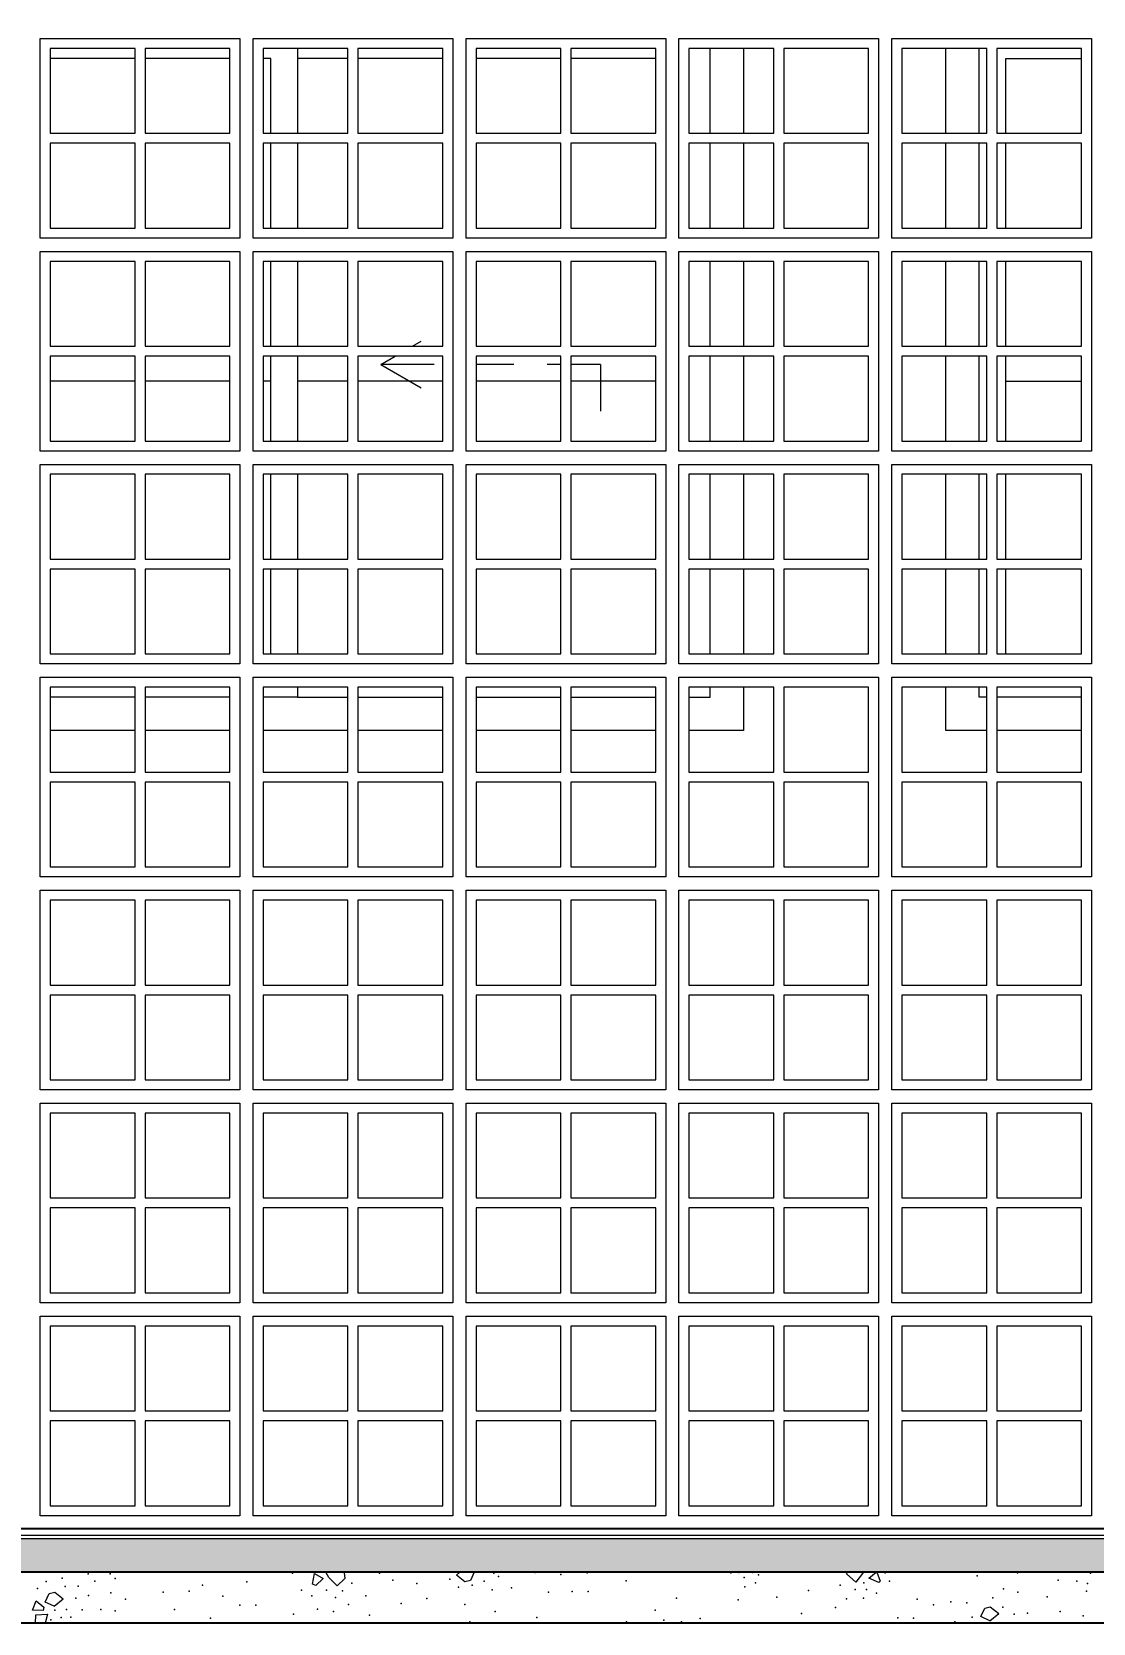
# Model space of a CAD drawing. Header units: metres. Extents: x -77 to 95, y 0 to 9.
# Drawn here: x -6.485 to -4.89, y -0.142 to 2.25 of the extents above; entities that cross this region are included whole.
import ezdxf

# ---------------------------------------------------------------- set-up
doc = ezdxf.new("R2010")
doc.units = ezdxf.units.M
doc.header["$MEASUREMENT"] = 0
doc.layers.add('COTAS EXECUTIVO.EXEC', color=7, linetype='Continuous')
doc.layers.add('LAJES.EST', color=7, linetype='Continuous')
for name, color, linetype, lineweight, true_color in [('COTAS EXECUTIVO.EXEC_Caneta_No__25', 7, 'Continuous', 13, 0x982312), ('Janelas Archicad_Caneta_No__9', 7, 'Continuous', 5, 0x020202), ('Janelas Archicad_Caneta_No__97', 7, 'Continuous', 5, 0x6b6b6b), ('LAJES.EST_Caneta_No__95', 7, 'Continuous', 0, 0xaeaeae)]:
    doc.layers.add(name, color=color, linetype=linetype, lineweight=lineweight, true_color=true_color)
for name, color, linetype, lineweight in [('Janelas Archicad_Caneta_No__241', 7, 'Continuous', 13), ('Janelas Archicad_Caneta_No__3', 7, 'Continuous', 25), ('Janelas Archicad_Caneta_No__43', 44, 'Continuous', 0), ('LAJES.EST_Caneta_No__241', 7, 'Continuous', 13), ('LAJES.EST_Caneta_No__3', 7, 'Continuous', 25)]:
    doc.layers.add(name, color=color, linetype=linetype, lineweight=lineweight)
doc.styles.add('ESTILO_GERADO_1', font='arial.ttf')
doc.dimstyles.new('ESTILO_GERADO__4', dxfattribs={"dimtxt": 0.1, "dimasz": 0.0475, "dimexe": 0.18, "dimexo": 0.576106, "dimgap": 0, "dimtad": 1, "dimzin": 0, "dimdsep": 46, "dimtxsty": 'ESTILO_GERADO_1', "dimblk": 'ARROWHEAD_11', "dimblk1": 'ARROWHEAD_11', "dimblk2": 'ARROWHEAD_11', "dimcen": 0.09, "dimclrd": 256, "dimclre": 256, "dimclrt": 256, "dimadec": 0, "dimazin": 0, "dimtfac": 1, "dimtdec": 4, "dimtmove": 0, "dimatfit": 3, "dimfxl": 0, "dimtolj": 1, "dimtzin": 0, "dimarcsym": 0})

# ---------------------------------------------------------------- blocks, each defined once
blk = doc.blocks.new('*X10', base_point=(-62.4632, 0))
at = {"layer": 'LAJES.EST_Caneta_No__241', "color": 7, "linetype": 'Continuous', "lineweight": 13}
for p, q in [((-6.0633, -0.0828), (-6.0605, -0.0671)), ((-6.0605, -0.0671), (-6.0473, -0.0746)), ((-6.0425, -0.065), (-6.043, -0.0659)), ((-6.0388, -0.073), (-6.043, -0.0659)), ((-6.0159, -0.066), (-6.0162, -0.065)), ((-6.0159, -0.066), (-6.0149, -0.0744)), ((-5.8419, -0.065), (-5.847, -0.0692)), ((-5.8344, -0.0792), (-5.847, -0.0692)), ((-5.8203, -0.065), (-5.8262, -0.0772)), ((-5.4022, -0.066), (-5.4039, -0.065)), ((-5.4, -0.065), (-5.4022, -0.066)), ((-5.2609, -0.0672), (-5.2595, -0.065)), ((-5.2609, -0.0672), (-5.2468, -0.08)), ((-5.2354, -0.065), (-5.2468, -0.08)), ((-5.2276, -0.0739), (-5.2163, -0.065)), ((-5.2155, -0.065), (-5.2104, -0.0786)), ((-6.4591, -0.0971), (-6.4509, -0.095)), ((-6.4509, -0.095), (-6.4383, -0.105)), ((-6.0583, -0.0848), (-6.0633, -0.0828)), ((-6.0473, -0.0746), (-6.0583, -0.0848)), ((-6.0266, -0.0856), (-6.0388, -0.073)), ((-6.0149, -0.0744), (-6.0266, -0.0856)), ((-5.8262, -0.0772), (-5.8344, -0.0792)), ((-5.2122, -0.0805), (-5.2276, -0.0739)), ((-5.2104, -0.0786), (-5.2122, -0.0805)), ((-6.4844, -0.1219), (-6.4787, -0.1079)), ((-6.4787, -0.1079), (-6.4671, -0.1174)), ((-6.4671, -0.1174), (-6.4685, -0.1227)), ((-6.4653, -0.1098), (-6.4591, -0.0971)), ((-6.4519, -0.1162), (-6.4653, -0.1098)), ((-6.4519, -0.1162), (-6.4383, -0.105)), ((-5.0591, -0.1316), (-5.0529, -0.1188)), ((-5.0529, -0.1188), (-5.0448, -0.1168)), ((-5.0448, -0.1168), (-5.0321, -0.1268)), ((-6.4685, -0.1227), (-6.4844, -0.1219)), ((-6.4799, -0.1415), (-6.4794, -0.1291)), ((-6.4794, -0.1291), (-6.462, -0.128)), ((-6.462, -0.128), (-6.4654, -0.1415)), ((-5.0457, -0.138), (-5.0591, -0.1316)), ((-5.0457, -0.138), (-5.0321, -0.1268))]:
    blk.add_line(p, q, dxfattribs=at)
for p in [(-6.4008, -0.0675), (-6.3677, -0.0672), (-6.0935, -0.0665), (-5.9629, -0.0663), (-5.7909, -0.0663), (-5.7841, -0.0714), (-5.7291, -0.0652), (-5.6905, -0.0685), (-5.6507, -0.0657), (-5.4347, -0.066), (-5.4229, -0.0653), (-5.3932, -0.0689), (-5.2029, -0.066), (-5.0648, -0.0702), (-5.0038, -0.0661), (-4.8943, -0.0663), (-6.4766, -0.0893), (-6.4636, -0.0788), (-6.4395, -0.0737), (-6.4351, -0.0862), (-6.4158, -0.0857), (-6.3908, -0.0786), (-6.3601, -0.0742), (-6.2879, -0.095), (-6.2491, -0.0935), (-6.2289, -0.0843), (-6.1622, -0.0792), (-6.08, -0.0921), (-6.0423, -0.0917), (-6.0183, -0.0931), (-6.0043, -0.0816), (-5.9428, -0.0767), (-5.9066, -0.082), (-5.8571, -0.0755), (-5.8441, -0.0874), (-5.8235, -0.0846), (-5.8054, -0.0783), (-5.7936, -0.0916), (-5.7643, -0.0883), (-5.7088, -0.0947), (-5.6733, -0.0941), (-5.6494, -0.0939), (-5.592, -0.0777), (-5.4148, -0.0729), (-5.4138, -0.0869), (-5.3976, -0.0807), (-5.3179, -0.0922), (-5.2704, -0.0844), (-5.2479, -0.091), (-5.2347, -0.0809), (-5.231, -0.0907), (-5.1962, -0.0784), (-5.0252, -0.0899), (-5.0035, -0.0947), (-4.943, -0.0768), (-4.9147, -0.0786), (-4.9001, -0.0933), (-4.8989, -0.0819), (-6.419, -0.104), (-6.4003, -0.1001), (-6.3665, -0.0957), (-6.3443, -0.1057), (-6.1981, -0.1011), (-6.1727, -0.1145), (-6.1485, -0.1143), (-6.0647, -0.1005), (-6.0289, -0.1031), (-6.0096, -0.1136), (-5.9832, -0.1007), (-5.9304, -0.1122), (-5.8915, -0.1045), (-5.8344, -0.1137), (-5.5167, -0.1042), (-5.4236, -0.1064), (-5.3659, -0.1026), (-5.2777, -0.1178), (-5.2611, -0.1049), (-5.2353, -0.1039), (-5.2159, -0.0964), (-5.1548, -0.1057), (-5.1303, -0.1138), (-5.1041, -0.1097), (-5.0799, -0.1112), (-5.0409, -0.1037), (-5.0258, -0.1176), (-4.9593, -0.1018), (-6.4567, -0.1364), (-6.4508, -0.1222), (-6.4411, -0.1331), (-6.4332, -0.1209), (-6.4267, -0.1325), (-6.4099, -0.1216), (-6.3814, -0.1209), (-6.3601, -0.1231), (-6.2708, -0.121), (-6.2169, -0.134), (-6.0923, -0.1278), (-6.0561, -0.1203), (-6.0318, -0.124), (-5.9778, -0.1296), (-5.8272, -0.1397), (-5.7892, -0.1238), (-5.7263, -0.1329), (-5.5914, -0.1396), (-5.5485, -0.1219), (-5.5356, -0.1369), (-5.5087, -0.1397), (-5.481, -0.1344), (-5.3288, -0.127), (-5.1839, -0.1337), (-5.1603, -0.1338), (-5.0983, -0.1395), (-5.0722, -0.1323), (-5.009, -0.1278), (-4.9891, -0.1267), (-4.94, -0.1239), (-4.9054, -0.1306)]:
    blk.add_point(p, dxfattribs=at)
blk = doc.blocks.new('*D12', base_point=(-62.4632, 0))
at = {"layer": 'COTAS EXECUTIVO.EXEC_Caneta_No__25', "linetype": 'Continuous', "lineweight": 13, "true_color": 0x982312}
for points in [[(-1.472, 3.25), (-1.4711, 3.2452), (-1.4684, 3.2412), (-1.4643, 3.2385), (-1.4595, 3.2375), (-1.4547, 3.2385), (-1.4507, 3.2412), (-1.448, 3.2452), (-1.447, 3.25), (-1.448, 3.2548), (-1.4507, 3.2588), (-1.4547, 3.2615), (-1.4595, 3.2625), (-1.4643, 3.2615), (-1.4684, 3.2588), (-1.4711, 3.2548)], [(-1.472, -0.015), (-1.4711, -0.0198), (-1.4684, -0.0238), (-1.4643, -0.0265), (-1.4595, -0.0275), (-1.4547, -0.0265), (-1.4507, -0.0238), (-1.448, -0.0198), (-1.447, -0.015), (-1.448, -0.0102), (-1.4507, -0.0062), (-1.4547, -0.0035), (-1.4595, -0.0025), (-1.4643, -0.0035), (-1.4684, -0.0062), (-1.4711, -0.0102)]]:
    blk.add_hatch(color=24, dxfattribs=at).paths.add_polyline_path(points)
at = {"layer": 'COTAS EXECUTIVO.EXEC_Caneta_No__25', "color": 24, "linetype": 'Continuous', "lineweight": 13, "true_color": 0x982312}
for p, q in [((-1.472, 3.25), (-2.0356, 3.25)), ((-1.4595, -0.0025), (-1.4595, 3.2375)), ((-1.4126, 3.25), (-1.447, 3.25)), ((-1.472, -0.015), (-2.0356, -0.015)), ((-1.4126, -0.015), (-1.447, -0.015)), ((-1.4595, -0.04), (-1.4595, -0.0275))]:
    blk.add_line(p, q, dxfattribs=at)
for centre in [(-1.4595, 3.25), (-1.4595, -0.015)]:
    blk.add_circle(centre, 0.0125, dxfattribs=at)
at = {"layer": 'COTAS EXECUTIVO.EXEC_Caneta_No__25', "color": 24, "lineweight": 13, "true_color": 0x982312, "insert": (-1.4795, 1.484), "char_height": 0.1, "attachment_point": 7, "rotation": 90, "style": 'ESTILO_GERADO_1'}
blk.add_mtext('\\A1;{\\pql;\\fArial|b0|i0|c0|p0;\\W1.000000;3,26}', dxfattribs=at)
blk = doc.blocks.new('ARROWHEAD_11')
at = {"color": 0, "linetype": 'Continuous', "lineweight": 0}
blk.add_line((0, 0), (-1, 0), dxfattribs=at)
at = {"color": 0, "linetype": 'Continuous', "lineweight": 0, "const_width": 0.25, "flags": 128}
blk.add_lwpolyline([(-0.125, 0, 1), (0.125, 0, 1)], format="xyb", close=True, dxfattribs=at)

msp = doc.modelspace()

# ---------------------------------------------------------------- hatches: boundary and pattern name
at = {"layer": 'LAJES.EST_Caneta_No__95', "linetype": 'Continuous', "lineweight": 0, "true_color": 0xaeaeae}
msp.add_hatch(color=253, dxfattribs=at).paths.add_polyline_path([(-28.3633, -0.015), (-28.3633, -0.065), (4.6383, -0.065), (4.6383, -0.015)])

# ---------------------------------------------------------------- linework, layer by layer
at = {"layer": 'Janelas Archicad_Caneta_No__241', "color": 7, "linetype": 'Continuous', "lineweight": 13}
for p, q in [((-5.4159, 2.225), (-5.4159, 2.0975)), ((-5.1116, 2.0975), (-5.1116, 2.225)), ((-5.4159, 2.0825), (-5.4159, 1.955)), ((-5.1116, 1.955), (-5.1116, 2.0825)), ((-5.4159, 1.905), (-5.4159, 1.7775)), ((-5.1116, 1.7775), (-5.1116, 1.905)), ((-5.4159, 1.7625), (-5.4159, 1.635)), ((-5.1116, 1.635), (-5.1116, 1.7625)), ((-5.4159, 1.585), (-5.4159, 1.4575)), ((-5.1116, 1.4575), (-5.1116, 1.585)), ((-5.4159, 1.4425), (-5.4159, 1.315)), ((-5.1116, 1.315), (-5.1116, 1.4425)), ((-5.4159, 1.265), (-5.4159, 1.2)), ((-5.1116, 1.2), (-5.1116, 1.265)), ((-6.3302, 1.2), (-6.4577, 1.2)), ((-6.1877, 1.2), (-6.3152, 1.2)), ((-6.0102, 1.2), (-6.1377, 1.2)), ((-5.8677, 1.2), (-5.9952, 1.2)), ((-5.6902, 1.2), (-5.8177, 1.2)), ((-5.5477, 1.2), (-5.6752, 1.2)), ((-5.4159, 1.2), (-5.4977, 1.2)), ((-5.0502, 1.2), (-5.1116, 1.2)), ((-4.9077, 1.2), (-5.0352, 1.2))]:
    msp.add_line(p, q, dxfattribs=at)
at = {"layer": 'Janelas Archicad_Caneta_No__3', "color": 7, "linetype": 'Continuous', "lineweight": 25}
msp.add_line((-2.3127, 0), (-15.1327, 0), dxfattribs=at)
at = {"layer": 'Janelas Archicad_Caneta_No__43', "color": 44, "linetype": 'Continuous', "lineweight": 0}
for p, q in [((-6.4727, 1.94), (-6.4727, 2.24)), ((-6.4727, 2.24), (-6.1727, 2.24)), ((-6.3302, 2.225), (-6.4577, 2.225)), ((-6.4577, 2.225), (-6.4577, 2.0975)), ((-6.3302, 2.0975), (-6.3302, 2.225)), ((-6.1877, 2.225), (-6.3152, 2.225)), ((-6.3152, 2.225), (-6.3152, 2.0975)), ((-6.1877, 2.0975), (-6.1877, 2.225)), ((-6.1727, 2.24), (-6.1727, 1.94)), ((-6.1527, 1.94), (-6.1527, 2.24)), ((-6.1527, 2.24), (-5.8527, 2.24)), ((-6.0102, 2.225), (-6.1377, 2.225)), ((-6.1377, 2.225), (-6.1377, 2.0975)), ((-6.0102, 2.0975), (-6.0102, 2.225)), ((-5.8677, 2.225), (-5.9952, 2.225)), ((-5.9952, 2.225), (-5.9952, 2.0975)), ((-5.8677, 2.0975), (-5.8677, 2.225)), ((-5.8527, 2.24), (-5.8527, 1.94)), ((-5.8327, 1.94), (-5.8327, 2.24)), ((-5.8327, 2.24), (-5.5327, 2.24)), ((-5.6902, 2.225), (-5.8177, 2.225)), ((-5.8177, 2.225), (-5.8177, 2.0975)), ((-5.6902, 2.0975), (-5.6902, 2.225)), ((-5.5477, 2.225), (-5.6752, 2.225)), ((-5.6752, 2.225), (-5.6752, 2.0975)), ((-5.5477, 2.0975), (-5.5477, 2.225)), ((-5.5327, 2.24), (-5.5327, 1.94)), ((-5.5127, 1.94), (-5.5127, 2.24)), ((-5.5127, 2.24), (-5.2127, 2.24)), ((-5.3702, 2.225), (-5.4977, 2.225)), ((-5.4977, 2.225), (-5.4977, 2.0975)), ((-5.3702, 2.0975), (-5.3702, 2.225)), ((-5.2277, 2.225), (-5.3552, 2.225)), ((-5.3552, 2.225), (-5.3552, 2.0975)), ((-5.2277, 2.0975), (-5.2277, 2.225)), ((-5.2127, 2.24), (-5.2127, 1.94)), ((-5.1927, 1.94), (-5.1927, 2.24)), ((-5.1927, 2.24), (-4.8927, 2.24)), ((-5.0502, 2.225), (-5.1777, 2.225)), ((-5.1777, 2.225), (-5.1777, 2.0975)), ((-5.0502, 2.0975), (-5.0502, 2.225)), ((-4.9077, 2.225), (-5.0352, 2.225)), ((-5.0352, 2.225), (-5.0352, 2.0975)), ((-4.9077, 2.0975), (-4.9077, 2.225)), ((-4.8927, 2.24), (-4.8927, 1.94)), ((-6.4577, 2.0975), (-6.3302, 2.0975)), ((-6.3302, 2.0825), (-6.4577, 2.0825)), ((-6.4577, 2.0825), (-6.4577, 1.955)), ((-6.3302, 1.955), (-6.3302, 2.0825)), ((-6.3152, 2.0975), (-6.1877, 2.0975)), ((-6.1877, 2.0825), (-6.3152, 2.0825)), ((-6.3152, 2.0825), (-6.3152, 1.955)), ((-6.1877, 1.955), (-6.1877, 2.0825)), ((-6.1377, 2.0975), (-6.0102, 2.0975)), ((-6.0102, 2.0825), (-6.1377, 2.0825)), ((-6.1377, 2.0825), (-6.1377, 1.955)), ((-6.0102, 1.955), (-6.0102, 2.0825)), ((-5.9952, 2.0975), (-5.8677, 2.0975)), ((-5.8677, 2.0825), (-5.9952, 2.0825)), ((-5.9952, 2.0825), (-5.9952, 1.955)), ((-5.8677, 1.955), (-5.8677, 2.0825)), ((-5.8177, 2.0975), (-5.6902, 2.0975)), ((-5.6902, 2.0825), (-5.8177, 2.0825)), ((-5.8177, 2.0825), (-5.8177, 1.955)), ((-5.6902, 1.955), (-5.6902, 2.0825)), ((-5.6752, 2.0975), (-5.5477, 2.0975)), ((-5.5477, 2.0825), (-5.6752, 2.0825)), ((-5.6752, 2.0825), (-5.6752, 1.955)), ((-5.5477, 1.955), (-5.5477, 2.0825)), ((-5.4977, 2.0975), (-5.3702, 2.0975)), ((-5.3702, 2.0825), (-5.4977, 2.0825)), ((-5.4977, 2.0825), (-5.4977, 1.955)), ((-5.3702, 1.955), (-5.3702, 2.0825)), ((-5.3552, 2.0975), (-5.2277, 2.0975)), ((-5.2277, 2.0825), (-5.3552, 2.0825)), ((-5.3552, 2.0825), (-5.3552, 1.955)), ((-5.2277, 1.955), (-5.2277, 2.0825)), ((-5.1777, 2.0975), (-5.0502, 2.0975)), ((-5.0502, 2.0825), (-5.1777, 2.0825)), ((-5.1777, 2.0825), (-5.1777, 1.955)), ((-5.0502, 1.955), (-5.0502, 2.0825)), ((-5.0352, 2.0975), (-4.9077, 2.0975)), ((-4.9077, 2.0825), (-5.0352, 2.0825)), ((-5.0352, 2.0825), (-5.0352, 1.955)), ((-4.9077, 1.955), (-4.9077, 2.0825)), ((-6.1727, 1.94), (-6.4727, 1.94)), ((-6.4577, 1.955), (-6.3302, 1.955)), ((-6.3152, 1.955), (-6.1877, 1.955)), ((-5.8527, 1.94), (-6.1527, 1.94)), ((-6.1377, 1.955), (-6.0102, 1.955)), ((-5.9952, 1.955), (-5.8677, 1.955)), ((-5.5327, 1.94), (-5.8327, 1.94)), ((-5.8177, 1.955), (-5.6902, 1.955)), ((-5.6752, 1.955), (-5.5477, 1.955)), ((-5.2127, 1.94), (-5.5127, 1.94)), ((-5.4977, 1.955), (-5.3702, 1.955)), ((-5.3552, 1.955), (-5.2277, 1.955)), ((-4.8927, 1.94), (-5.1927, 1.94)), ((-5.1777, 1.955), (-5.0502, 1.955)), ((-5.0352, 1.955), (-4.9077, 1.955)), ((-6.4727, 1.62), (-6.4727, 1.92)), ((-6.4727, 1.92), (-6.1727, 1.92)), ((-6.1727, 1.92), (-6.1727, 1.62)), ((-6.1527, 1.62), (-6.1527, 1.92)), ((-6.1527, 1.92), (-5.8527, 1.92)), ((-5.8527, 1.92), (-5.8527, 1.62)), ((-5.8327, 1.62), (-5.8327, 1.92)), ((-5.8327, 1.92), (-5.5327, 1.92)), ((-5.5327, 1.92), (-5.5327, 1.62)), ((-5.5127, 1.62), (-5.5127, 1.92)), ((-5.5127, 1.92), (-5.2127, 1.92)), ((-5.2127, 1.92), (-5.2127, 1.62)), ((-5.1927, 1.62), (-5.1927, 1.92)), ((-5.1927, 1.92), (-4.8927, 1.92)), ((-4.8927, 1.92), (-4.8927, 1.62)), ((-6.3302, 1.905), (-6.4577, 1.905)), ((-6.4577, 1.905), (-6.4577, 1.7775)), ((-6.3302, 1.7775), (-6.3302, 1.905)), ((-6.1877, 1.905), (-6.3152, 1.905)), ((-6.3152, 1.905), (-6.3152, 1.7775)), ((-6.1877, 1.7775), (-6.1877, 1.905)), ((-6.0102, 1.905), (-6.1377, 1.905)), ((-6.1377, 1.905), (-6.1377, 1.7775)), ((-6.0102, 1.7775), (-6.0102, 1.905)), ((-5.8677, 1.905), (-5.9952, 1.905)), ((-5.9952, 1.905), (-5.9952, 1.7775)), ((-5.8677, 1.7775), (-5.8677, 1.905)), ((-5.6902, 1.905), (-5.8177, 1.905)), ((-5.8177, 1.905), (-5.8177, 1.7775)), ((-5.6902, 1.7775), (-5.6902, 1.905)), ((-5.5477, 1.905), (-5.6752, 1.905)), ((-5.6752, 1.905), (-5.6752, 1.7775)), ((-5.5477, 1.7775), (-5.5477, 1.905)), ((-5.3702, 1.905), (-5.4977, 1.905)), ((-5.4977, 1.905), (-5.4977, 1.7775)), ((-5.3702, 1.7775), (-5.3702, 1.905)), ((-5.2277, 1.905), (-5.3552, 1.905)), ((-5.3552, 1.905), (-5.3552, 1.7775)), ((-5.2277, 1.7775), (-5.2277, 1.905)), ((-5.0502, 1.905), (-5.1777, 1.905)), ((-5.1777, 1.905), (-5.1777, 1.7775)), ((-5.0502, 1.7775), (-5.0502, 1.905)), ((-4.9077, 1.905), (-5.0352, 1.905)), ((-5.0352, 1.905), (-5.0352, 1.7775)), ((-4.9077, 1.7775), (-4.9077, 1.905)), ((-6.4577, 1.7775), (-6.3302, 1.7775)), ((-6.3152, 1.7775), (-6.1877, 1.7775)), ((-6.1377, 1.7775), (-6.0102, 1.7775)), ((-5.9952, 1.7775), (-5.8677, 1.7775)), ((-5.8177, 1.7775), (-5.6902, 1.7775)), ((-5.6752, 1.7775), (-5.5477, 1.7775)), ((-5.4977, 1.7775), (-5.3702, 1.7775)), ((-5.3552, 1.7775), (-5.2277, 1.7775)), ((-5.1777, 1.7775), (-5.0502, 1.7775)), ((-5.0352, 1.7775), (-4.9077, 1.7775)), ((-6.3302, 1.7625), (-6.4577, 1.7625)), ((-6.4577, 1.7625), (-6.4577, 1.635)), ((-6.3302, 1.635), (-6.3302, 1.7625)), ((-6.1877, 1.7625), (-6.3152, 1.7625)), ((-6.3152, 1.7625), (-6.3152, 1.635)), ((-6.1877, 1.635), (-6.1877, 1.7625)), ((-6.0102, 1.7625), (-6.1377, 1.7625)), ((-6.1377, 1.7625), (-6.1377, 1.635)), ((-6.0102, 1.635), (-6.0102, 1.7625)), ((-5.8677, 1.7625), (-5.9952, 1.7625)), ((-5.9952, 1.7625), (-5.9952, 1.635)), ((-5.8677, 1.635), (-5.8677, 1.7625)), ((-5.6902, 1.7625), (-5.8177, 1.7625)), ((-5.8177, 1.7625), (-5.8177, 1.635)), ((-5.6902, 1.635), (-5.6902, 1.7625)), ((-5.5477, 1.7625), (-5.6752, 1.7625)), ((-5.6752, 1.7625), (-5.6752, 1.635)), ((-5.5477, 1.635), (-5.5477, 1.7625)), ((-5.3702, 1.7625), (-5.4977, 1.7625)), ((-5.4977, 1.7625), (-5.4977, 1.635)), ((-5.3702, 1.635), (-5.3702, 1.7625)), ((-5.2277, 1.7625), (-5.3552, 1.7625)), ((-5.3552, 1.7625), (-5.3552, 1.635)), ((-5.2277, 1.635), (-5.2277, 1.7625)), ((-5.0502, 1.7625), (-5.1777, 1.7625)), ((-5.1777, 1.7625), (-5.1777, 1.635)), ((-5.0502, 1.635), (-5.0502, 1.7625)), ((-4.9077, 1.7625), (-5.0352, 1.7625)), ((-5.0352, 1.7625), (-5.0352, 1.635)), ((-4.9077, 1.635), (-4.9077, 1.7625)), ((-6.4577, 1.635), (-6.3302, 1.635)), ((-6.3152, 1.635), (-6.1877, 1.635)), ((-6.1377, 1.635), (-6.0102, 1.635)), ((-5.9952, 1.635), (-5.8677, 1.635)), ((-5.8177, 1.635), (-5.6902, 1.635)), ((-5.6752, 1.635), (-5.5477, 1.635)), ((-5.4977, 1.635), (-5.3702, 1.635)), ((-5.3552, 1.635), (-5.2277, 1.635)), ((-5.1777, 1.635), (-5.0502, 1.635)), ((-5.0352, 1.635), (-4.9077, 1.635)), ((-6.1727, 1.62), (-6.4727, 1.62)), ((-5.8527, 1.62), (-6.1527, 1.62)), ((-5.5327, 1.62), (-5.8327, 1.62)), ((-5.2127, 1.62), (-5.5127, 1.62)), ((-4.8927, 1.62), (-5.1927, 1.62)), ((-6.4727, 1.3), (-6.4727, 1.6)), ((-6.4727, 1.6), (-6.1727, 1.6)), ((-6.3302, 1.585), (-6.4577, 1.585)), ((-6.4577, 1.585), (-6.4577, 1.4575)), ((-6.3302, 1.4575), (-6.3302, 1.585)), ((-6.1877, 1.585), (-6.3152, 1.585)), ((-6.3152, 1.585), (-6.3152, 1.4575)), ((-6.1877, 1.4575), (-6.1877, 1.585)), ((-6.1727, 1.6), (-6.1727, 1.3)), ((-6.1527, 1.3), (-6.1527, 1.6)), ((-6.1527, 1.6), (-5.8527, 1.6)), ((-6.0102, 1.585), (-6.1377, 1.585)), ((-6.1377, 1.585), (-6.1377, 1.4575)), ((-6.0102, 1.4575), (-6.0102, 1.585)), ((-5.8677, 1.585), (-5.9952, 1.585)), ((-5.9952, 1.585), (-5.9952, 1.4575)), ((-5.8677, 1.4575), (-5.8677, 1.585)), ((-5.8527, 1.6), (-5.8527, 1.3)), ((-5.8327, 1.3), (-5.8327, 1.6)), ((-5.8327, 1.6), (-5.5327, 1.6)), ((-5.6902, 1.585), (-5.8177, 1.585)), ((-5.8177, 1.585), (-5.8177, 1.4575)), ((-5.6902, 1.4575), (-5.6902, 1.585)), ((-5.5477, 1.585), (-5.6752, 1.585)), ((-5.6752, 1.585), (-5.6752, 1.4575)), ((-5.5477, 1.4575), (-5.5477, 1.585)), ((-5.5327, 1.6), (-5.5327, 1.3)), ((-5.5127, 1.3), (-5.5127, 1.6)), ((-5.5127, 1.6), (-5.2127, 1.6)), ((-5.3702, 1.585), (-5.4977, 1.585)), ((-5.4977, 1.585), (-5.4977, 1.4575)), ((-5.3702, 1.4575), (-5.3702, 1.585)), ((-5.2277, 1.585), (-5.3552, 1.585)), ((-5.3552, 1.585), (-5.3552, 1.4575)), ((-5.2277, 1.4575), (-5.2277, 1.585)), ((-5.2127, 1.6), (-5.2127, 1.3)), ((-5.1927, 1.3), (-5.1927, 1.6)), ((-5.1927, 1.6), (-4.8927, 1.6)), ((-5.0502, 1.585), (-5.1777, 1.585)), ((-5.1777, 1.585), (-5.1777, 1.4575)), ((-5.0502, 1.4575), (-5.0502, 1.585)), ((-4.9077, 1.585), (-5.0352, 1.585)), ((-5.0352, 1.585), (-5.0352, 1.4575)), ((-4.9077, 1.4575), (-4.9077, 1.585)), ((-4.8927, 1.6), (-4.8927, 1.3)), ((-6.4577, 1.4575), (-6.3302, 1.4575)), ((-6.3302, 1.4425), (-6.4577, 1.4425)), ((-6.4577, 1.4425), (-6.4577, 1.315)), ((-6.3302, 1.315), (-6.3302, 1.4425)), ((-6.3152, 1.4575), (-6.1877, 1.4575)), ((-6.1877, 1.4425), (-6.3152, 1.4425)), ((-6.3152, 1.4425), (-6.3152, 1.315)), ((-6.1877, 1.315), (-6.1877, 1.4425)), ((-6.1377, 1.4575), (-6.0102, 1.4575)), ((-6.0102, 1.4425), (-6.1377, 1.4425)), ((-6.1377, 1.4425), (-6.1377, 1.315)), ((-6.0102, 1.315), (-6.0102, 1.4425)), ((-5.9952, 1.4575), (-5.8677, 1.4575)), ((-5.8677, 1.4425), (-5.9952, 1.4425)), ((-5.9952, 1.4425), (-5.9952, 1.315)), ((-5.8677, 1.315), (-5.8677, 1.4425)), ((-5.8177, 1.4575), (-5.6902, 1.4575)), ((-5.6902, 1.4425), (-5.8177, 1.4425)), ((-5.8177, 1.4425), (-5.8177, 1.315)), ((-5.6902, 1.315), (-5.6902, 1.4425)), ((-5.6752, 1.4575), (-5.5477, 1.4575)), ((-5.5477, 1.4425), (-5.6752, 1.4425)), ((-5.6752, 1.4425), (-5.6752, 1.315)), ((-5.5477, 1.315), (-5.5477, 1.4425)), ((-5.4977, 1.4575), (-5.3702, 1.4575)), ((-5.3702, 1.4425), (-5.4977, 1.4425)), ((-5.4977, 1.4425), (-5.4977, 1.315)), ((-5.3702, 1.315), (-5.3702, 1.4425)), ((-5.3552, 1.4575), (-5.2277, 1.4575)), ((-5.2277, 1.4425), (-5.3552, 1.4425)), ((-5.3552, 1.4425), (-5.3552, 1.315)), ((-5.2277, 1.315), (-5.2277, 1.4425)), ((-5.1777, 1.4575), (-5.0502, 1.4575)), ((-5.0502, 1.4425), (-5.1777, 1.4425)), ((-5.1777, 1.4425), (-5.1777, 1.315)), ((-5.0502, 1.315), (-5.0502, 1.4425)), ((-5.0352, 1.4575), (-4.9077, 1.4575)), ((-4.9077, 1.4425), (-5.0352, 1.4425)), ((-5.0352, 1.4425), (-5.0352, 1.315)), ((-4.9077, 1.315), (-4.9077, 1.4425)), ((-6.1727, 1.3), (-6.4727, 1.3)), ((-6.4577, 1.315), (-6.3302, 1.315)), ((-6.3152, 1.315), (-6.1877, 1.315)), ((-5.8527, 1.3), (-6.1527, 1.3)), ((-6.1377, 1.315), (-6.0102, 1.315)), ((-5.9952, 1.315), (-5.8677, 1.315)), ((-5.5327, 1.3), (-5.8327, 1.3)), ((-5.8177, 1.315), (-5.6902, 1.315)), ((-5.6752, 1.315), (-5.5477, 1.315)), ((-5.2127, 1.3), (-5.5127, 1.3)), ((-5.4977, 1.315), (-5.3702, 1.315)), ((-5.3552, 1.315), (-5.2277, 1.315)), ((-4.8927, 1.3), (-5.1927, 1.3)), ((-5.1777, 1.315), (-5.0502, 1.315)), ((-5.0352, 1.315), (-4.9077, 1.315)), ((-6.4727, 0.98), (-6.4727, 1.28)), ((-6.4727, 1.28), (-6.1727, 1.28)), ((-6.1727, 1.28), (-6.1727, 0.98)), ((-6.1527, 0.98), (-6.1527, 1.28)), ((-6.1527, 1.28), (-5.8527, 1.28)), ((-5.8527, 1.28), (-5.8527, 0.98)), ((-5.8327, 0.98), (-5.8327, 1.28)), ((-5.8327, 1.28), (-5.5327, 1.28)), ((-5.5327, 1.28), (-5.5327, 0.98)), ((-5.5127, 0.98), (-5.5127, 1.28)), ((-5.5127, 1.28), (-5.2127, 1.28)), ((-5.2127, 1.28), (-5.2127, 0.98)), ((-5.1927, 0.98), (-5.1927, 1.28)), ((-5.1927, 1.28), (-4.8927, 1.28)), ((-4.8927, 1.28), (-4.8927, 0.98)), ((-6.3302, 1.265), (-6.4577, 1.265)), ((-6.4577, 1.265), (-6.4577, 1.1375)), ((-6.3302, 1.1375), (-6.3302, 1.265)), ((-6.1877, 1.265), (-6.3152, 1.265)), ((-6.3152, 1.265), (-6.3152, 1.1375)), ((-6.1877, 1.1375), (-6.1877, 1.265)), ((-6.0102, 1.265), (-6.1377, 1.265)), ((-6.1377, 1.265), (-6.1377, 1.1375)), ((-6.0102, 1.1375), (-6.0102, 1.265)), ((-5.8677, 1.265), (-5.9952, 1.265)), ((-5.9952, 1.265), (-5.9952, 1.1375)), ((-5.8677, 1.1375), (-5.8677, 1.265)), ((-5.6902, 1.265), (-5.8177, 1.265)), ((-5.8177, 1.265), (-5.8177, 1.1375)), ((-5.6902, 1.1375), (-5.6902, 1.265)), ((-5.5477, 1.265), (-5.6752, 1.265)), ((-5.6752, 1.265), (-5.6752, 1.1375)), ((-5.5477, 1.1375), (-5.5477, 1.265)), ((-5.3702, 1.265), (-5.4977, 1.265)), ((-5.4977, 1.265), (-5.4977, 1.1375)), ((-5.3702, 1.1375), (-5.3702, 1.265)), ((-5.2277, 1.265), (-5.3552, 1.265)), ((-5.3552, 1.265), (-5.3552, 1.1375)), ((-5.2277, 1.1375), (-5.2277, 1.265)), ((-5.0502, 1.265), (-5.1777, 1.265)), ((-5.1777, 1.265), (-5.1777, 1.1375)), ((-5.0502, 1.1375), (-5.0502, 1.265)), ((-4.9077, 1.265), (-5.0352, 1.265)), ((-5.0352, 1.265), (-5.0352, 1.1375)), ((-4.9077, 1.1375), (-4.9077, 1.265)), ((-6.4577, 1.1375), (-6.3302, 1.1375)), ((-6.3152, 1.1375), (-6.1877, 1.1375)), ((-6.1377, 1.1375), (-6.0102, 1.1375)), ((-5.9952, 1.1375), (-5.8677, 1.1375)), ((-5.8177, 1.1375), (-5.6902, 1.1375)), ((-5.6752, 1.1375), (-5.5477, 1.1375)), ((-5.4977, 1.1375), (-5.3702, 1.1375)), ((-5.3552, 1.1375), (-5.2277, 1.1375)), ((-5.1777, 1.1375), (-5.0502, 1.1375)), ((-5.0352, 1.1375), (-4.9077, 1.1375)), ((-6.3302, 1.1225), (-6.4577, 1.1225)), ((-6.4577, 1.1225), (-6.4577, 0.995)), ((-6.3302, 0.995), (-6.3302, 1.1225)), ((-6.1877, 1.1225), (-6.3152, 1.1225)), ((-6.3152, 1.1225), (-6.3152, 0.995)), ((-6.1877, 0.995), (-6.1877, 1.1225)), ((-6.0102, 1.1225), (-6.1377, 1.1225)), ((-6.1377, 1.1225), (-6.1377, 0.995)), ((-6.0102, 0.995), (-6.0102, 1.1225)), ((-5.8677, 1.1225), (-5.9952, 1.1225)), ((-5.9952, 1.1225), (-5.9952, 0.995)), ((-5.8677, 0.995), (-5.8677, 1.1225)), ((-5.6902, 1.1225), (-5.8177, 1.1225)), ((-5.8177, 1.1225), (-5.8177, 0.995)), ((-5.6902, 0.995), (-5.6902, 1.1225)), ((-5.5477, 1.1225), (-5.6752, 1.1225)), ((-5.6752, 1.1225), (-5.6752, 0.995)), ((-5.5477, 0.995), (-5.5477, 1.1225)), ((-5.3702, 1.1225), (-5.4977, 1.1225)), ((-5.4977, 1.1225), (-5.4977, 0.995)), ((-5.3702, 0.995), (-5.3702, 1.1225)), ((-5.2277, 1.1225), (-5.3552, 1.1225)), ((-5.3552, 1.1225), (-5.3552, 0.995)), ((-5.2277, 0.995), (-5.2277, 1.1225)), ((-5.0502, 1.1225), (-5.1777, 1.1225)), ((-5.1777, 1.1225), (-5.1777, 0.995)), ((-5.0502, 0.995), (-5.0502, 1.1225)), ((-4.9077, 1.1225), (-5.0352, 1.1225)), ((-5.0352, 1.1225), (-5.0352, 0.995)), ((-4.9077, 0.995), (-4.9077, 1.1225)), ((-6.4577, 0.995), (-6.3302, 0.995)), ((-6.3152, 0.995), (-6.1877, 0.995)), ((-6.1377, 0.995), (-6.0102, 0.995)), ((-5.9952, 0.995), (-5.8677, 0.995)), ((-5.8177, 0.995), (-5.6902, 0.995)), ((-5.6752, 0.995), (-5.5477, 0.995)), ((-5.4977, 0.995), (-5.3702, 0.995)), ((-5.3552, 0.995), (-5.2277, 0.995)), ((-5.1777, 0.995), (-5.0502, 0.995)), ((-5.0352, 0.995), (-4.9077, 0.995)), ((-6.1727, 0.98), (-6.4727, 0.98)), ((-6.4727, 0.66), (-6.4727, 0.96)), ((-6.4727, 0.96), (-6.1727, 0.96)), ((-6.1727, 0.96), (-6.1727, 0.66)), ((-5.8527, 0.98), (-6.1527, 0.98)), ((-6.1527, 0.66), (-6.1527, 0.96)), ((-6.1527, 0.96), (-5.8527, 0.96)), ((-5.8527, 0.96), (-5.8527, 0.66)), ((-5.5327, 0.98), (-5.8327, 0.98)), ((-5.8327, 0.66), (-5.8327, 0.96)), ((-5.8327, 0.96), (-5.5327, 0.96)), ((-5.5327, 0.96), (-5.5327, 0.66)), ((-5.2127, 0.98), (-5.5127, 0.98)), ((-5.5127, 0.66), (-5.5127, 0.96)), ((-5.5127, 0.96), (-5.2127, 0.96)), ((-5.2127, 0.96), (-5.2127, 0.66)), ((-4.8927, 0.98), (-5.1927, 0.98)), ((-5.1927, 0.66), (-5.1927, 0.96)), ((-5.1927, 0.96), (-4.8927, 0.96)), ((-4.8927, 0.96), (-4.8927, 0.66)), ((-6.3302, 0.945), (-6.4577, 0.945)), ((-6.4577, 0.945), (-6.4577, 0.8175)), ((-6.3302, 0.8175), (-6.3302, 0.945)), ((-6.1877, 0.945), (-6.3152, 0.945)), ((-6.3152, 0.945), (-6.3152, 0.8175)), ((-6.1877, 0.8175), (-6.1877, 0.945)), ((-6.0102, 0.945), (-6.1377, 0.945)), ((-6.1377, 0.945), (-6.1377, 0.8175)), ((-6.0102, 0.8175), (-6.0102, 0.945)), ((-5.8677, 0.945), (-5.9952, 0.945)), ((-5.9952, 0.945), (-5.9952, 0.8175)), ((-5.8677, 0.8175), (-5.8677, 0.945)), ((-5.6902, 0.945), (-5.8177, 0.945)), ((-5.8177, 0.945), (-5.8177, 0.8175)), ((-5.6902, 0.8175), (-5.6902, 0.945)), ((-5.5477, 0.945), (-5.6752, 0.945)), ((-5.6752, 0.945), (-5.6752, 0.8175)), ((-5.5477, 0.8175), (-5.5477, 0.945)), ((-5.3702, 0.945), (-5.4977, 0.945)), ((-5.4977, 0.945), (-5.4977, 0.8175)), ((-5.3702, 0.8175), (-5.3702, 0.945)), ((-5.2277, 0.945), (-5.3552, 0.945)), ((-5.3552, 0.945), (-5.3552, 0.8175)), ((-5.2277, 0.8175), (-5.2277, 0.945)), ((-5.0502, 0.945), (-5.1777, 0.945)), ((-5.1777, 0.945), (-5.1777, 0.8175)), ((-5.0502, 0.8175), (-5.0502, 0.945)), ((-4.9077, 0.945), (-5.0352, 0.945)), ((-5.0352, 0.945), (-5.0352, 0.8175)), ((-4.9077, 0.8175), (-4.9077, 0.945)), ((-6.4577, 0.8175), (-6.3302, 0.8175)), ((-6.3152, 0.8175), (-6.1877, 0.8175)), ((-6.1377, 0.8175), (-6.0102, 0.8175)), ((-5.9952, 0.8175), (-5.8677, 0.8175)), ((-5.8177, 0.8175), (-5.6902, 0.8175)), ((-5.6752, 0.8175), (-5.5477, 0.8175)), ((-5.4977, 0.8175), (-5.3702, 0.8175)), ((-5.3552, 0.8175), (-5.2277, 0.8175)), ((-5.1777, 0.8175), (-5.0502, 0.8175)), ((-5.0352, 0.8175), (-4.9077, 0.8175)), ((-6.3302, 0.8025), (-6.4577, 0.8025)), ((-6.4577, 0.8025), (-6.4577, 0.675)), ((-6.3302, 0.675), (-6.3302, 0.8025)), ((-6.1877, 0.8025), (-6.3152, 0.8025)), ((-6.3152, 0.8025), (-6.3152, 0.675)), ((-6.1877, 0.675), (-6.1877, 0.8025)), ((-6.0102, 0.8025), (-6.1377, 0.8025)), ((-6.1377, 0.8025), (-6.1377, 0.675)), ((-6.0102, 0.675), (-6.0102, 0.8025)), ((-5.8677, 0.8025), (-5.9952, 0.8025)), ((-5.9952, 0.8025), (-5.9952, 0.675)), ((-5.8677, 0.675), (-5.8677, 0.8025)), ((-5.6902, 0.8025), (-5.8177, 0.8025)), ((-5.8177, 0.8025), (-5.8177, 0.675)), ((-5.6902, 0.675), (-5.6902, 0.8025)), ((-5.5477, 0.8025), (-5.6752, 0.8025)), ((-5.6752, 0.8025), (-5.6752, 0.675)), ((-5.5477, 0.675), (-5.5477, 0.8025)), ((-5.3702, 0.8025), (-5.4977, 0.8025)), ((-5.4977, 0.8025), (-5.4977, 0.675)), ((-5.3702, 0.675), (-5.3702, 0.8025)), ((-5.2277, 0.8025), (-5.3552, 0.8025)), ((-5.3552, 0.8025), (-5.3552, 0.675)), ((-5.2277, 0.675), (-5.2277, 0.8025)), ((-5.0502, 0.8025), (-5.1777, 0.8025)), ((-5.1777, 0.8025), (-5.1777, 0.675)), ((-5.0502, 0.675), (-5.0502, 0.8025)), ((-4.9077, 0.8025), (-5.0352, 0.8025)), ((-5.0352, 0.8025), (-5.0352, 0.675)), ((-4.9077, 0.675), (-4.9077, 0.8025)), ((-6.4577, 0.675), (-6.3302, 0.675)), ((-6.3152, 0.675), (-6.1877, 0.675)), ((-6.1377, 0.675), (-6.0102, 0.675)), ((-5.9952, 0.675), (-5.8677, 0.675)), ((-5.8177, 0.675), (-5.6902, 0.675)), ((-5.6752, 0.675), (-5.5477, 0.675)), ((-5.4977, 0.675), (-5.3702, 0.675)), ((-5.3552, 0.675), (-5.2277, 0.675)), ((-5.1777, 0.675), (-5.0502, 0.675)), ((-5.0352, 0.675), (-4.9077, 0.675)), ((-6.1727, 0.66), (-6.4727, 0.66)), ((-5.8527, 0.66), (-6.1527, 0.66)), ((-5.5327, 0.66), (-5.8327, 0.66)), ((-5.2127, 0.66), (-5.5127, 0.66)), ((-4.8927, 0.66), (-5.1927, 0.66)), ((-6.4727, 0.34), (-6.4727, 0.64)), ((-6.4727, 0.64), (-6.1727, 0.64)), ((-6.3302, 0.625), (-6.4577, 0.625)), ((-6.4577, 0.625), (-6.4577, 0.4975)), ((-6.3302, 0.4975), (-6.3302, 0.625)), ((-6.1877, 0.625), (-6.3152, 0.625)), ((-6.3152, 0.625), (-6.3152, 0.4975)), ((-6.1877, 0.4975), (-6.1877, 0.625)), ((-6.1727, 0.64), (-6.1727, 0.34)), ((-6.1527, 0.34), (-6.1527, 0.64)), ((-6.1527, 0.64), (-5.8527, 0.64)), ((-6.0102, 0.625), (-6.1377, 0.625)), ((-6.1377, 0.625), (-6.1377, 0.4975)), ((-6.0102, 0.4975), (-6.0102, 0.625)), ((-5.8677, 0.625), (-5.9952, 0.625)), ((-5.9952, 0.625), (-5.9952, 0.4975)), ((-5.8677, 0.4975), (-5.8677, 0.625)), ((-5.8527, 0.64), (-5.8527, 0.34)), ((-5.8327, 0.34), (-5.8327, 0.64)), ((-5.8327, 0.64), (-5.5327, 0.64)), ((-5.6902, 0.625), (-5.8177, 0.625)), ((-5.8177, 0.625), (-5.8177, 0.4975)), ((-5.6902, 0.4975), (-5.6902, 0.625)), ((-5.5477, 0.625), (-5.6752, 0.625)), ((-5.6752, 0.625), (-5.6752, 0.4975)), ((-5.5477, 0.4975), (-5.5477, 0.625)), ((-5.5327, 0.64), (-5.5327, 0.34)), ((-5.5127, 0.34), (-5.5127, 0.64)), ((-5.5127, 0.64), (-5.2127, 0.64)), ((-5.3702, 0.625), (-5.4977, 0.625)), ((-5.4977, 0.625), (-5.4977, 0.4975)), ((-5.3702, 0.4975), (-5.3702, 0.625)), ((-5.2277, 0.625), (-5.3552, 0.625)), ((-5.3552, 0.625), (-5.3552, 0.4975)), ((-5.2277, 0.4975), (-5.2277, 0.625)), ((-5.2127, 0.64), (-5.2127, 0.34)), ((-5.1927, 0.34), (-5.1927, 0.64)), ((-5.1927, 0.64), (-4.8927, 0.64)), ((-5.0502, 0.625), (-5.1777, 0.625)), ((-5.1777, 0.625), (-5.1777, 0.4975)), ((-5.0502, 0.4975), (-5.0502, 0.625)), ((-4.9077, 0.625), (-5.0352, 0.625)), ((-5.0352, 0.625), (-5.0352, 0.4975)), ((-4.9077, 0.4975), (-4.9077, 0.625)), ((-4.8927, 0.64), (-4.8927, 0.34)), ((-6.4577, 0.4975), (-6.3302, 0.4975)), ((-6.3302, 0.4825), (-6.4577, 0.4825)), ((-6.4577, 0.4825), (-6.4577, 0.355)), ((-6.3302, 0.355), (-6.3302, 0.4825)), ((-6.3152, 0.4975), (-6.1877, 0.4975)), ((-6.1877, 0.4825), (-6.3152, 0.4825)), ((-6.3152, 0.4825), (-6.3152, 0.355)), ((-6.1877, 0.355), (-6.1877, 0.4825)), ((-6.1377, 0.4975), (-6.0102, 0.4975)), ((-6.0102, 0.4825), (-6.1377, 0.4825)), ((-6.1377, 0.4825), (-6.1377, 0.355)), ((-6.0102, 0.355), (-6.0102, 0.4825)), ((-5.9952, 0.4975), (-5.8677, 0.4975)), ((-5.8677, 0.4825), (-5.9952, 0.4825)), ((-5.9952, 0.4825), (-5.9952, 0.355)), ((-5.8677, 0.355), (-5.8677, 0.4825)), ((-5.8177, 0.4975), (-5.6902, 0.4975)), ((-5.6902, 0.4825), (-5.8177, 0.4825)), ((-5.8177, 0.4825), (-5.8177, 0.355)), ((-5.6902, 0.355), (-5.6902, 0.4825)), ((-5.6752, 0.4975), (-5.5477, 0.4975)), ((-5.5477, 0.4825), (-5.6752, 0.4825)), ((-5.6752, 0.4825), (-5.6752, 0.355)), ((-5.5477, 0.355), (-5.5477, 0.4825)), ((-5.4977, 0.4975), (-5.3702, 0.4975)), ((-5.3702, 0.4825), (-5.4977, 0.4825)), ((-5.4977, 0.4825), (-5.4977, 0.355)), ((-5.3702, 0.355), (-5.3702, 0.4825)), ((-5.3552, 0.4975), (-5.2277, 0.4975)), ((-5.2277, 0.4825), (-5.3552, 0.4825)), ((-5.3552, 0.4825), (-5.3552, 0.355)), ((-5.2277, 0.355), (-5.2277, 0.4825)), ((-5.1777, 0.4975), (-5.0502, 0.4975)), ((-5.0502, 0.4825), (-5.1777, 0.4825)), ((-5.1777, 0.4825), (-5.1777, 0.355)), ((-5.0502, 0.355), (-5.0502, 0.4825)), ((-5.0352, 0.4975), (-4.9077, 0.4975)), ((-4.9077, 0.4825), (-5.0352, 0.4825)), ((-5.0352, 0.4825), (-5.0352, 0.355)), ((-4.9077, 0.355), (-4.9077, 0.4825)), ((-6.1727, 0.34), (-6.4727, 0.34)), ((-6.4577, 0.355), (-6.3302, 0.355)), ((-6.3152, 0.355), (-6.1877, 0.355)), ((-5.8527, 0.34), (-6.1527, 0.34)), ((-6.1377, 0.355), (-6.0102, 0.355)), ((-5.9952, 0.355), (-5.8677, 0.355)), ((-5.5327, 0.34), (-5.8327, 0.34)), ((-5.8177, 0.355), (-5.6902, 0.355)), ((-5.6752, 0.355), (-5.5477, 0.355)), ((-5.2127, 0.34), (-5.5127, 0.34)), ((-5.4977, 0.355), (-5.3702, 0.355)), ((-5.3552, 0.355), (-5.2277, 0.355)), ((-4.8927, 0.34), (-5.1927, 0.34)), ((-5.1777, 0.355), (-5.0502, 0.355)), ((-5.0352, 0.355), (-4.9077, 0.355)), ((-6.4727, 0.02), (-6.4727, 0.32)), ((-6.4727, 0.32), (-6.1727, 0.32)), ((-6.1727, 0.32), (-6.1727, 0.02)), ((-6.1527, 0.02), (-6.1527, 0.32)), ((-6.1527, 0.32), (-5.8527, 0.32)), ((-5.8527, 0.32), (-5.8527, 0.02)), ((-5.8327, 0.02), (-5.8327, 0.32)), ((-5.8327, 0.32), (-5.5327, 0.32)), ((-5.5327, 0.32), (-5.5327, 0.02)), ((-5.5127, 0.02), (-5.5127, 0.32)), ((-5.5127, 0.32), (-5.2127, 0.32)), ((-5.2127, 0.32), (-5.2127, 0.02)), ((-5.1927, 0.02), (-5.1927, 0.32)), ((-5.1927, 0.32), (-4.8927, 0.32)), ((-4.8927, 0.32), (-4.8927, 0.02)), ((-6.3302, 0.305), (-6.4577, 0.305)), ((-6.4577, 0.305), (-6.4577, 0.1775)), ((-6.3302, 0.1775), (-6.3302, 0.305)), ((-6.1877, 0.305), (-6.3152, 0.305)), ((-6.3152, 0.305), (-6.3152, 0.1775)), ((-6.1877, 0.1775), (-6.1877, 0.305)), ((-6.0102, 0.305), (-6.1377, 0.305)), ((-6.1377, 0.305), (-6.1377, 0.1775)), ((-6.0102, 0.1775), (-6.0102, 0.305)), ((-5.8677, 0.305), (-5.9952, 0.305)), ((-5.9952, 0.305), (-5.9952, 0.1775)), ((-5.8677, 0.1775), (-5.8677, 0.305)), ((-5.6902, 0.305), (-5.8177, 0.305)), ((-5.8177, 0.305), (-5.8177, 0.1775)), ((-5.6902, 0.1775), (-5.6902, 0.305)), ((-5.5477, 0.305), (-5.6752, 0.305)), ((-5.6752, 0.305), (-5.6752, 0.1775)), ((-5.5477, 0.1775), (-5.5477, 0.305)), ((-5.3702, 0.305), (-5.4977, 0.305)), ((-5.4977, 0.305), (-5.4977, 0.1775)), ((-5.3702, 0.1775), (-5.3702, 0.305)), ((-5.2277, 0.305), (-5.3552, 0.305)), ((-5.3552, 0.305), (-5.3552, 0.1775)), ((-5.2277, 0.1775), (-5.2277, 0.305)), ((-5.0502, 0.305), (-5.1777, 0.305)), ((-5.1777, 0.305), (-5.1777, 0.1775)), ((-5.0502, 0.1775), (-5.0502, 0.305)), ((-4.9077, 0.305), (-5.0352, 0.305)), ((-5.0352, 0.305), (-5.0352, 0.1775)), ((-4.9077, 0.1775), (-4.9077, 0.305)), ((-6.4577, 0.1775), (-6.3302, 0.1775)), ((-6.3152, 0.1775), (-6.1877, 0.1775)), ((-6.1377, 0.1775), (-6.0102, 0.1775)), ((-5.9952, 0.1775), (-5.8677, 0.1775)), ((-5.8177, 0.1775), (-5.6902, 0.1775)), ((-5.6752, 0.1775), (-5.5477, 0.1775)), ((-5.4977, 0.1775), (-5.3702, 0.1775)), ((-5.3552, 0.1775), (-5.2277, 0.1775)), ((-5.1777, 0.1775), (-5.0502, 0.1775)), ((-5.0352, 0.1775), (-4.9077, 0.1775)), ((-6.3302, 0.1625), (-6.4577, 0.1625)), ((-6.4577, 0.1625), (-6.4577, 0.035)), ((-6.3302, 0.035), (-6.3302, 0.1625)), ((-6.1877, 0.1625), (-6.3152, 0.1625)), ((-6.3152, 0.1625), (-6.3152, 0.035)), ((-6.1877, 0.035), (-6.1877, 0.1625)), ((-6.0102, 0.1625), (-6.1377, 0.1625)), ((-6.1377, 0.1625), (-6.1377, 0.035)), ((-6.0102, 0.035), (-6.0102, 0.1625)), ((-5.8677, 0.1625), (-5.9952, 0.1625)), ((-5.9952, 0.1625), (-5.9952, 0.035)), ((-5.8677, 0.035), (-5.8677, 0.1625)), ((-5.6902, 0.1625), (-5.8177, 0.1625)), ((-5.8177, 0.1625), (-5.8177, 0.035)), ((-5.6902, 0.035), (-5.6902, 0.1625)), ((-5.5477, 0.1625), (-5.6752, 0.1625)), ((-5.6752, 0.1625), (-5.6752, 0.035)), ((-5.5477, 0.035), (-5.5477, 0.1625)), ((-5.3702, 0.1625), (-5.4977, 0.1625)), ((-5.4977, 0.1625), (-5.4977, 0.035)), ((-5.3702, 0.035), (-5.3702, 0.1625)), ((-5.2277, 0.1625), (-5.3552, 0.1625)), ((-5.3552, 0.1625), (-5.3552, 0.035)), ((-5.2277, 0.035), (-5.2277, 0.1625)), ((-5.0502, 0.1625), (-5.1777, 0.1625)), ((-5.1777, 0.1625), (-5.1777, 0.035)), ((-5.0502, 0.035), (-5.0502, 0.1625)), ((-4.9077, 0.1625), (-5.0352, 0.1625)), ((-5.0352, 0.1625), (-5.0352, 0.035)), ((-4.9077, 0.035), (-4.9077, 0.1625)), ((-6.4577, 0.035), (-6.3302, 0.035)), ((-6.3152, 0.035), (-6.1877, 0.035)), ((-6.1377, 0.035), (-6.0102, 0.035)), ((-5.9952, 0.035), (-5.8677, 0.035)), ((-5.8177, 0.035), (-5.6902, 0.035)), ((-5.6752, 0.035), (-5.5477, 0.035)), ((-5.4977, 0.035), (-5.3702, 0.035)), ((-5.3552, 0.035), (-5.2277, 0.035)), ((-5.1777, 0.035), (-5.0502, 0.035)), ((-5.0352, 0.035), (-4.9077, 0.035)), ((-6.1727, 0.02), (-6.4727, 0.02)), ((-5.8527, 0.02), (-6.1527, 0.02)), ((-5.5327, 0.02), (-5.8327, 0.02)), ((-5.2127, 0.02), (-5.5127, 0.02)), ((-4.8927, 0.02), (-5.1927, 0.02))]:
    msp.add_line(p, q, dxfattribs=at)
at = {"layer": 'Janelas Archicad_Caneta_No__9', "color": 18, "linetype": 'Continuous', "lineweight": 5, "true_color": 0x020202}
for p, q in [((-6.0859, 2.225), (-6.0859, 2.21)), ((-5.4659, 2.0975), (-5.4659, 2.225)), ((-5.0616, 2.0975), (-5.0616, 2.225)), ((-6.3302, 2.21), (-6.4577, 2.21)), ((-6.1877, 2.21), (-6.3152, 2.21)), ((-6.1259, 2.21), (-6.1377, 2.21)), ((-6.1259, 2.0975), (-6.1259, 2.21)), ((-6.0859, 2.21), (-6.0859, 2.0975)), ((-6.0102, 2.21), (-6.0859, 2.21)), ((-5.8677, 2.21), (-5.9952, 2.21)), ((-5.6902, 2.21), (-5.8177, 2.21)), ((-5.5477, 2.21), (-5.6752, 2.21)), ((-5.0216, 2.0975), (-5.0216, 2.21)), ((-5.0216, 2.21), (-4.9077, 2.21)), ((-6.1259, 1.955), (-6.1259, 2.0825)), ((-6.0859, 2.0825), (-6.0859, 1.955)), ((-5.4659, 1.955), (-5.4659, 2.0825)), ((-5.0616, 1.955), (-5.0616, 2.0825)), ((-5.0216, 1.955), (-5.0216, 2.0825)), ((-6.1259, 1.7775), (-6.1259, 1.905)), ((-6.0859, 1.905), (-6.0859, 1.7775)), ((-5.4659, 1.7775), (-5.4659, 1.905)), ((-5.0616, 1.7775), (-5.0616, 1.905)), ((-5.0216, 1.7775), (-5.0216, 1.905)), ((-6.1259, 1.635), (-6.1259, 1.7625)), ((-6.0859, 1.7625), (-6.0859, 1.635)), ((-5.4659, 1.635), (-5.4659, 1.7625)), ((-5.0616, 1.635), (-5.0616, 1.7625)), ((-5.0216, 1.635), (-5.0216, 1.7625)), ((-6.3302, 1.725), (-6.4577, 1.725)), ((-6.1877, 1.725), (-6.3152, 1.725)), ((-6.1259, 1.725), (-6.1377, 1.725)), ((-6.0102, 1.725), (-6.0859, 1.725)), ((-5.8677, 1.725), (-5.9952, 1.725)), ((-5.6902, 1.725), (-5.8177, 1.725)), ((-5.5477, 1.725), (-5.6752, 1.725)), ((-5.0216, 1.725), (-4.9077, 1.725)), ((-6.1259, 1.4575), (-6.1259, 1.585)), ((-6.0859, 1.585), (-6.0859, 1.4575)), ((-5.4659, 1.4575), (-5.4659, 1.585)), ((-5.0616, 1.4575), (-5.0616, 1.585)), ((-5.0216, 1.4575), (-5.0216, 1.585)), ((-6.1259, 1.315), (-6.1259, 1.4425)), ((-6.0859, 1.4425), (-6.0859, 1.315)), ((-5.4659, 1.315), (-5.4659, 1.4425)), ((-5.0616, 1.315), (-5.0616, 1.4425)), ((-5.0216, 1.315), (-5.0216, 1.4425)), ((-6.3302, 1.25), (-6.4577, 1.25)), ((-6.1877, 1.25), (-6.3152, 1.25)), ((-6.0859, 1.25), (-6.1377, 1.25)), ((-6.0859, 1.265), (-6.0859, 1.25)), ((-6.0859, 1.25), (-6.0102, 1.25)), ((-5.9952, 1.25), (-5.8677, 1.25)), ((-5.8177, 1.25), (-5.6902, 1.25)), ((-5.6752, 1.25), (-5.5477, 1.25)), ((-5.4977, 1.25), (-5.4659, 1.25)), ((-5.4659, 1.25), (-5.4659, 1.265)), ((-5.0616, 1.25), (-5.0616, 1.265)), ((-5.0502, 1.25), (-5.0616, 1.25)), ((-4.9077, 1.25), (-5.0352, 1.25))]:
    msp.add_line(p, q, dxfattribs=at)
at = {"layer": 'Janelas Archicad_Caneta_No__97', "color": 251, "linetype": 'Continuous', "lineweight": 5, "true_color": 0x6b6b6b}
for p, q in [((-5.9133, 1.7775), (-5.9003, 1.785)), ((-5.9609, 1.75), (-5.9392, 1.7625)), ((-5.8809, 1.75), (-5.9609, 1.75)), ((-5.9609, 1.75), (-5.9003, 1.715)), ((-5.7609, 1.75), (-5.8177, 1.75)), ((-5.6902, 1.75), (-5.7109, 1.75)), ((-5.6309, 1.75), (-5.6752, 1.75)), ((-5.6309, 1.75), (-5.6309, 1.68))]:
    msp.add_line(p, q, dxfattribs=at)
at = {"layer": 'LAJES.EST_Caneta_No__241', "color": 7, "linetype": 'Continuous', "lineweight": 13}
for p, q in [((4.6383, -0.015), (-28.3633, -0.015)), ((-2.1627, -0.01), (-15.3631, -0.01))]:
    msp.add_line(p, q, dxfattribs=at)
at = {"layer": 'LAJES.EST_Caneta_No__3', "color": 7, "linetype": 'Continuous', "lineweight": 25}
for p, q in [((4.6383, -0.065), (-28.3633, -0.065)), ((4.6383, -0.1415), (-28.3633, -0.1415))]:
    msp.add_line(p, q, dxfattribs=at)

# ---------------------------------------------------------------- block references
at = {"layer": 'LAJES.EST', "lineweight": 0}
msp.add_blockref('*X10', (-62.4632, 0), dxfattribs=at)

# ---------------------------------------------------------------- dimensions: what is measured, and where the dimension line sits
at = {"layer": 'COTAS EXECUTIVO.EXEC', "color": 24, "linetype": 'Continuous', "lineweight": 13, "true_color": 0x982312}
dim = msp.add_linear_dim(base=(-1.4595136245, 3.249999991), p1=(-14.7616731409, -0.0150000072), p2=(-2.1626731337, 3.249999991), angle=90, dimstyle='ESTILO_GERADO__4', dxfattribs=at)
dim.commit()
dim.dimension.update_dxf_attribs({"geometry": '*D12', "text_midpoint": (-1.5295136248, 1.6134980066), "dimtype": 160, "text_rotation": 90})

doc.saveas('drawing.dxf')
